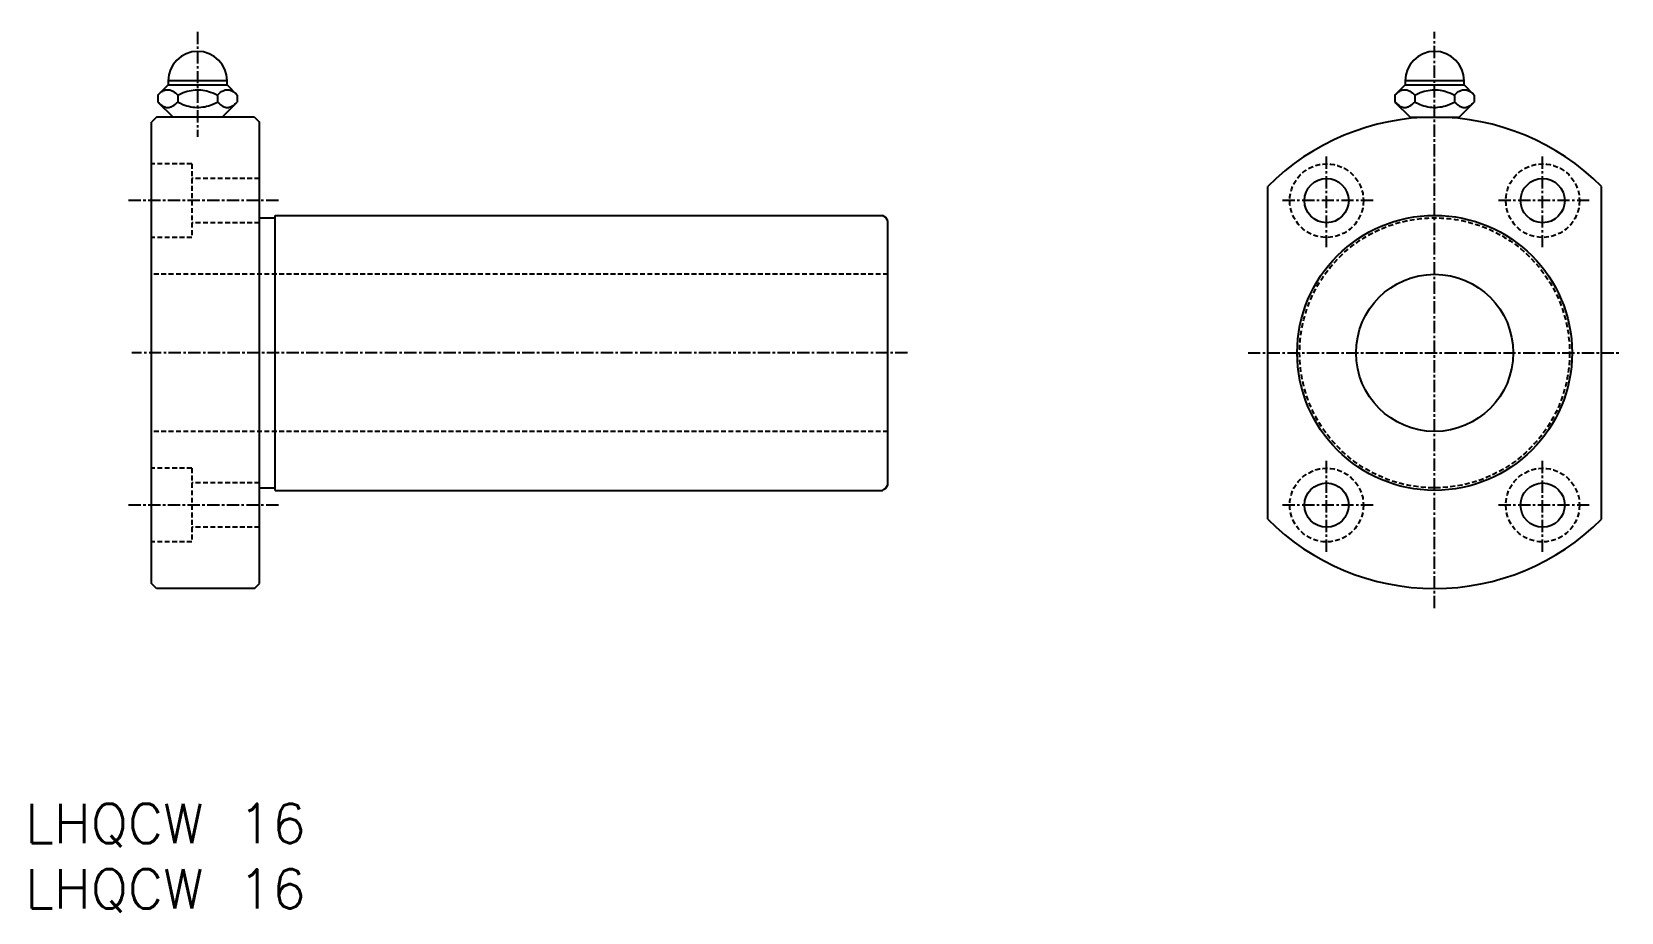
# Model space of a CAD drawing. Extents: x 946 to 1108, y -56 to 33.
import ezdxf

# ---------------------------------------------------------------- set-up
doc = ezdxf.new("R2010")
doc.units = 0
doc.linetypes.add('CENTER', pattern=[2, 1.25, -0.25, 0.25, -0.25])
doc.linetypes.add('DASHED', pattern=[0.75, 0.5, -0.25])
doc.layers.get('0').update_dxf_attribs({"linetype": 'CONTINUOUS'})
doc.layers.add('CENTER', color=1, linetype='CENTER')
doc.styles.get("Standard").update_dxf_attribs({"font": 'txt.shx', "bigfont": 'bigfont.shx'})

msp = doc.modelspace()

# ---------------------------------------------------------------- linework, layer by layer
at = {"color": 7, "linetype": 'CONTINUOUS'}
for p, q in [((959.62, 27.89), (958.57, 26.84)), ((965.62, 28.29), (959.62, 28.29)), ((965.62, 28.29), (959.62, 28.29)), ((959.62, 28.29), (959.62, 27.89)), ((959.62, 27.89), (965.62, 27.89)), ((965.62, 27.89), (965.62, 28.29)), ((966.66, 26.84), (965.62, 27.89)), ((1085.59, 27.89), (1084.55, 26.84)), ((1091.59, 28.29), (1085.59, 28.29)), ((1091.59, 28.29), (1085.59, 28.29)), ((1085.59, 28.29), (1085.59, 27.89)), ((1085.59, 27.89), (1091.59, 27.89)), ((1091.59, 27.89), (1091.59, 28.29)), ((1092.63, 26.84), (1091.59, 27.89)), ((958.57, 26.84), (958.71, 26.97)), ((958.57, 26.84), (958.57, 26.13)), ((958.57, 26.13), (958.71, 26)), ((958.57, 26.13), (960.12, 24.59)), ((958.71, 26.97), (958.85, 27.09)), ((958.71, 26), (958.85, 25.88)), ((958.85, 27.09), (958.99, 27.19)), ((958.99, 27.19), (959.09, 27.25)), ((959.09, 27.25), (959.18, 27.29)), ((959.18, 27.29), (959.27, 27.33)), ((959.27, 27.33), (959.36, 27.36)), ((959.36, 27.36), (959.46, 27.38)), ((959.46, 27.38), (959.54, 27.38)), ((959.54, 27.38), (959.62, 27.38)), ((959.62, 27.38), (959.7, 27.38)), ((959.7, 27.38), (959.78, 27.36)), ((959.78, 27.36), (959.86, 27.34)), ((959.86, 27.34), (959.95, 27.31)), ((959.95, 27.31), (960.03, 27.27)), ((960.03, 27.27), (960.11, 27.23)), ((960.11, 27.23), (960.23, 27.15)), ((960.23, 27.15), (960.36, 27.06)), ((960.23, 25.82), (960.36, 25.91)), ((960.36, 27.06), (960.48, 26.96)), ((960.36, 25.91), (960.48, 26.01)), ((960.48, 26.96), (960.59, 26.84)), ((960.48, 26.01), (960.59, 26.13)), ((960.59, 26.84), (960.87, 26.98)), ((960.59, 26.84), (960.59, 26.13)), ((960.59, 26.13), (960.86, 26)), ((960.86, 26), (961.13, 25.89)), ((960.87, 26.98), (961.16, 27.09)), ((961.16, 27.09), (961.35, 27.16)), ((961.35, 27.16), (961.55, 27.23)), ((961.55, 27.23), (961.75, 27.28)), ((961.75, 27.28), (961.95, 27.32)), ((961.95, 27.32), (962.16, 27.35)), ((962.16, 27.35), (962.36, 27.38)), ((962.36, 27.38), (962.57, 27.38)), ((962.57, 27.38), (962.77, 27.38)), ((962.77, 27.38), (962.96, 27.37)), ((962.96, 27.37), (963.16, 27.34)), ((963.16, 27.34), (963.36, 27.31)), ((963.36, 27.31), (963.55, 27.26)), ((963.55, 27.26), (963.74, 27.21)), ((963.74, 27.21), (963.93, 27.15)), ((963.93, 27.15), (964.17, 27.06)), ((963.93, 25.82), (964.17, 25.91)), ((964.17, 27.06), (964.4, 26.95)), ((964.17, 25.91), (964.4, 26.02)), ((964.4, 26.95), (964.64, 26.84)), ((964.4, 26.02), (964.64, 26.13)), ((964.64, 26.84), (964.74, 26.94)), ((964.64, 26.84), (964.64, 26.13)), ((964.64, 26.13), (964.77, 26)), ((964.74, 26.94), (964.84, 27.03)), ((964.77, 26), (964.91, 25.88)), ((964.84, 27.03), (964.95, 27.12)), ((964.95, 27.12), (965.06, 27.19)), ((965.06, 27.19), (965.13, 27.24)), ((965.12, 24.59), (966.66, 26.13)), ((965.13, 27.24), (965.21, 27.28)), ((965.21, 27.28), (965.28, 27.31)), ((965.28, 27.31), (965.36, 27.34)), ((965.36, 27.34), (965.44, 27.36)), ((965.44, 27.36), (965.52, 27.38)), ((965.52, 27.38), (965.6, 27.38)), ((965.6, 27.38), (965.68, 27.38)), ((965.68, 27.38), (965.76, 27.38)), ((965.76, 27.38), (965.84, 27.36)), ((965.84, 27.36), (965.93, 27.34)), ((965.93, 27.34), (966.01, 27.31)), ((966.01, 27.31), (966.09, 27.27)), ((966.09, 27.27), (966.17, 27.23)), ((966.17, 27.23), (966.23, 27.19)), ((966.23, 27.19), (966.3, 27.15)), ((966.3, 27.15), (966.42, 27.06)), ((966.3, 25.82), (966.42, 25.91)), ((966.42, 27.06), (966.54, 26.96)), ((966.42, 25.91), (966.54, 26.01)), ((966.54, 26.96), (966.66, 26.84)), ((966.54, 26.01), (966.66, 26.13)), ((966.66, 26.84), (966.66, 26.13)), ((1084.55, 26.84), (1084.69, 26.97)), ((1084.55, 26.84), (1084.55, 26.13)), ((1084.55, 26.13), (1084.69, 26)), ((1084.55, 26.13), (1086.09, 24.59)), ((1084.69, 26.97), (1084.83, 27.09)), ((1084.69, 26), (1084.83, 25.88)), ((1084.83, 27.09), (1084.97, 27.19)), ((1084.97, 27.19), (1085.06, 27.25)), ((1085.06, 27.25), (1085.15, 27.29)), ((1085.15, 27.29), (1085.24, 27.33)), ((1085.24, 27.33), (1085.34, 27.36)), ((1085.34, 27.36), (1085.43, 27.38)), ((1085.43, 27.38), (1085.51, 27.38)), ((1085.51, 27.38), (1085.59, 27.38)), ((1085.59, 27.38), (1085.68, 27.38)), ((1085.68, 27.38), (1085.76, 27.36)), ((1085.76, 27.36), (1085.84, 27.34)), ((1085.84, 27.34), (1085.92, 27.31)), ((1085.92, 27.31), (1086, 27.27)), ((1086, 27.27), (1086.08, 27.23)), ((1086.08, 27.23), (1086.21, 27.15)), ((1086.21, 27.15), (1086.33, 27.06)), ((1086.21, 25.82), (1086.33, 25.91)), ((1086.33, 27.06), (1086.45, 26.96)), ((1086.33, 25.91), (1086.45, 26.01)), ((1086.45, 26.96), (1086.57, 26.84)), ((1086.45, 26.01), (1086.57, 26.13)), ((1086.57, 26.84), (1086.85, 26.98)), ((1086.57, 26.84), (1086.57, 26.13)), ((1086.57, 26.13), (1086.83, 26)), ((1086.83, 26), (1087.1, 25.89)), ((1086.85, 26.98), (1087.13, 27.09)), ((1087.13, 27.09), (1087.33, 27.16)), ((1087.33, 27.16), (1087.52, 27.23)), ((1087.52, 27.23), (1087.72, 27.28)), ((1087.72, 27.28), (1087.93, 27.32)), ((1087.93, 27.32), (1088.13, 27.35)), ((1088.13, 27.35), (1088.34, 27.38)), ((1088.34, 27.38), (1088.54, 27.38)), ((1088.54, 27.38), (1088.74, 27.38)), ((1088.74, 27.38), (1088.94, 27.37)), ((1088.94, 27.37), (1089.14, 27.34)), ((1089.14, 27.34), (1089.33, 27.31)), ((1089.33, 27.31), (1089.53, 27.26)), ((1089.53, 27.26), (1089.72, 27.21)), ((1089.72, 27.21), (1089.9, 27.15)), ((1089.9, 27.15), (1090.14, 27.06)), ((1089.9, 25.82), (1090.14, 25.91)), ((1090.14, 27.06), (1090.38, 26.95)), ((1090.14, 25.91), (1090.38, 26.02)), ((1090.38, 26.95), (1090.61, 26.84)), ((1090.38, 26.02), (1090.61, 26.13)), ((1090.61, 26.84), (1090.71, 26.94)), ((1090.61, 26.84), (1090.61, 26.13)), ((1090.61, 26.13), (1090.75, 26)), ((1090.71, 26.94), (1090.82, 27.03)), ((1090.75, 26), (1090.89, 25.88)), ((1090.82, 27.03), (1090.92, 27.12)), ((1090.92, 27.12), (1091.03, 27.19)), ((1091.03, 27.19), (1091.11, 27.24)), ((1091.09, 24.59), (1092.63, 26.13)), ((1091.11, 27.24), (1091.18, 27.28)), ((1091.18, 27.28), (1091.26, 27.31)), ((1091.26, 27.31), (1091.34, 27.34)), ((1091.34, 27.34), (1091.42, 27.36)), ((1091.42, 27.36), (1091.49, 27.38)), ((1091.49, 27.38), (1091.57, 27.38)), ((1091.57, 27.38), (1091.66, 27.38)), ((1091.66, 27.38), (1091.74, 27.38)), ((1091.74, 27.38), (1091.82, 27.36)), ((1091.82, 27.36), (1091.9, 27.34)), ((1091.9, 27.34), (1091.98, 27.31)), ((1091.98, 27.31), (1092.06, 27.27)), ((1092.06, 27.27), (1092.15, 27.23)), ((1092.15, 27.23), (1092.21, 27.19)), ((1092.21, 27.19), (1092.27, 27.15)), ((1092.27, 27.15), (1092.39, 27.06)), ((1092.27, 25.82), (1092.39, 25.91)), ((1092.39, 27.06), (1092.51, 26.96)), ((1092.39, 25.91), (1092.51, 26.01)), ((1092.51, 26.96), (1092.63, 26.84)), ((1092.51, 26.01), (1092.63, 26.13)), ((1092.63, 26.84), (1092.63, 26.13)), ((958.42, 24.59), (957.92, 24.09)), ((968.42, 24.59), (958.42, 24.59)), ((958.85, 25.88), (958.99, 25.78)), ((958.99, 25.78), (959.09, 25.72)), ((959.09, 25.72), (959.18, 25.68)), ((959.18, 25.68), (959.27, 25.64)), ((959.27, 25.64), (959.36, 25.61)), ((959.36, 25.61), (959.46, 25.59)), ((959.46, 25.59), (959.54, 25.59)), ((959.54, 25.59), (959.62, 25.59)), ((959.62, 25.59), (959.7, 25.59)), ((959.7, 25.59), (959.78, 25.61)), ((959.78, 25.61), (959.86, 25.63)), ((959.86, 25.63), (959.95, 25.66)), ((959.95, 25.66), (960.03, 25.7)), ((960.03, 25.7), (960.11, 25.74)), ((960.11, 25.74), (960.23, 25.82)), ((961.13, 25.89), (961.32, 25.82)), ((961.32, 25.82), (961.52, 25.75)), ((961.52, 25.75), (961.72, 25.7)), ((961.72, 25.7), (961.93, 25.65)), ((961.93, 25.65), (962.14, 25.62)), ((962.14, 25.62), (962.34, 25.6)), ((962.34, 25.6), (962.55, 25.59)), ((962.55, 25.59), (962.75, 25.59)), ((962.75, 25.59), (962.95, 25.6)), ((962.95, 25.6), (963.15, 25.63)), ((963.15, 25.63), (963.35, 25.66)), ((963.35, 25.66), (963.54, 25.71)), ((963.54, 25.71), (963.74, 25.76)), ((963.74, 25.76), (963.93, 25.82)), ((964.91, 25.88), (965.06, 25.78)), ((965.06, 25.78), (965.15, 25.72)), ((965.15, 25.72), (965.24, 25.68)), ((965.24, 25.68), (965.33, 25.64)), ((965.33, 25.64), (965.43, 25.61)), ((965.43, 25.61), (965.52, 25.59)), ((965.52, 25.59), (965.6, 25.59)), ((965.6, 25.59), (965.68, 25.59)), ((965.68, 25.59), (965.76, 25.59)), ((965.76, 25.59), (965.84, 25.61)), ((965.84, 25.61), (965.93, 25.63)), ((965.93, 25.63), (966.01, 25.66)), ((966.01, 25.66), (966.09, 25.7)), ((966.09, 25.7), (966.17, 25.74)), ((966.17, 25.74), (966.3, 25.82)), ((968.42, 24.59), (968.92, 24.09)), ((1084.83, 25.88), (1084.97, 25.78)), ((1084.97, 25.78), (1085.06, 25.72)), ((1085.06, 25.72), (1085.15, 25.68)), ((1085.15, 25.68), (1085.24, 25.64)), ((1085.24, 25.64), (1085.34, 25.61)), ((1085.34, 25.61), (1085.43, 25.59)), ((1085.43, 25.59), (1085.51, 25.59)), ((1085.51, 25.59), (1085.59, 25.59)), ((1085.59, 25.59), (1085.68, 25.59)), ((1085.68, 25.59), (1085.76, 25.61)), ((1085.76, 25.61), (1085.84, 25.63)), ((1085.84, 25.63), (1085.92, 25.66)), ((1085.92, 25.66), (1086, 25.7)), ((1086, 25.7), (1086.08, 25.74)), ((1086.08, 25.74), (1086.21, 25.82)), ((1086.09, 24.59), (1091.09, 24.59)), ((1086.09, 24.59), (1086.09, 24.45)), ((1086.49, 24.59), (1086.49, 24.49)), ((1087.1, 25.89), (1087.3, 25.82)), ((1087.3, 25.82), (1087.5, 25.75)), ((1087.5, 25.75), (1087.7, 25.7)), ((1087.7, 25.7), (1087.9, 25.65)), ((1087.9, 25.65), (1088.11, 25.62)), ((1088.11, 25.62), (1088.32, 25.6)), ((1088.32, 25.6), (1088.53, 25.59)), ((1088.53, 25.59), (1088.73, 25.59)), ((1088.73, 25.59), (1088.92, 25.6)), ((1088.92, 25.6), (1089.12, 25.63)), ((1089.12, 25.63), (1089.32, 25.66)), ((1089.32, 25.66), (1089.52, 25.71)), ((1089.52, 25.71), (1089.71, 25.76)), ((1089.71, 25.76), (1089.9, 25.82)), ((1090.69, 24.59), (1090.69, 24.49)), ((1090.89, 25.88), (1091.03, 25.78)), ((1091.03, 25.78), (1091.12, 25.72)), ((1091.09, 24.45), (1091.09, 24.59)), ((1091.12, 25.72), (1091.21, 25.68)), ((1091.21, 25.68), (1091.31, 25.64)), ((1091.31, 25.64), (1091.4, 25.61)), ((1091.4, 25.61), (1091.49, 25.59)), ((1091.49, 25.59), (1091.58, 25.59)), ((1091.58, 25.59), (1091.66, 25.59)), ((1091.66, 25.59), (1091.74, 25.59)), ((1091.74, 25.59), (1091.82, 25.61)), ((1091.82, 25.61), (1091.9, 25.63)), ((1091.9, 25.63), (1091.98, 25.66)), ((1091.98, 25.66), (1092.07, 25.7)), ((1092.07, 25.7), (1092.15, 25.74)), ((1092.15, 25.74), (1092.27, 25.82)), ((957.92, -22.91), (957.92, 24.09)), ((968.92, -22.91), (968.92, 24.09)), ((1071.59, -16.36), (1071.59, 17.53)), ((1105.59, -16.36), (1105.59, 17.53)), ((970.52, 14.59), (1032.37, 14.59)), ((970.52, -13.41), (970.52, 14.59)), ((968.92, 14.34), (970.52, 14.34)), ((1032.92, -12.87), (1032.92, 14.04)), ((968.92, -13.16), (970.52, -13.16)), ((970.52, -13.41), (1032.37, -13.41)), ((984.54, -13.41), (984.54, -13.41)), ((1000.17, -13.41), (1000.17, -13.41)), ((958.42, -23.41), (957.92, -22.91)), ((968.42, -23.41), (958.42, -23.41)), ((968.42, -23.41), (968.92, -22.91))]:
    msp.add_line(p, q, dxfattribs=at)
at = {"color": 3, "linetype": 'DASHED'}
for p, q in [((962.02, 19.84), (957.92, 19.84)), ((962.02, 19.84), (962.02, 12.34)), ((968.92, 18.34), (962.02, 18.34)), ((968.92, 13.84), (962.02, 13.84)), ((962.02, 12.34), (957.92, 12.34)), ((1032.92, 8.59), (957.92, 8.59)), ((1032.92, -7.41), (957.92, -7.41)), ((962.02, -11.16), (957.92, -11.16)), ((962.02, -11.16), (962.02, -18.66)), ((968.92, -12.66), (962.02, -12.66)), ((968.92, -17.16), (962.02, -17.16)), ((962.02, -18.66), (957.92, -18.66))]:
    msp.add_line(p, q, dxfattribs=at)
for centre, radius in [((1077.59, 16.09), 3.75), ((1099.59, 16.09), 3.75), ((1088.59, 0.59), 13.75), ((1077.59, -14.91), 3.75), ((1099.59, -14.91), 3.75)]:
    msp.add_circle(centre, radius, dxfattribs=at)
at = {"color": 7, "linetype": 'CONTINUOUS'}
for centre, radius in [((1077.59, 16.09), 2.25), ((1099.59, 16.09), 2.25), ((1088.59, 0.59), 14), ((1088.59, 0.59), 8), ((1077.59, -14.91), 2.25), ((1099.59, -14.91), 2.25)]:
    msp.add_circle(centre, radius, dxfattribs=at)
for centre, radius, start, end in [((962.62, 28.29), 3, 0, 180), ((1088.59, 28.29), 3, 0, 180), ((1088.59, 0.59), 24, 44.9005, 135.0995), ((1031.77, 13.44), 1.3, 27.7958, 62.2042), ((1031.77, -12.26), 1.3, 297.7958, 332.2042), ((1088.59, 0.59), 24, 224.9005, 315.0995)]:
    msp.add_arc(centre, radius, start, end, dxfattribs=at)
at = {"layer": 'CENTER', "color": 1, "linetype": 'CENTER'}
for p, q in [((962.62, 33.29), (962.62, 22.59)), ((1088.59, -25.41), (1088.59, 33.29)), ((1077.59, 11.34), (1077.59, 20.84)), ((1099.59, 11.34), (1099.59, 20.84)), ((970.84, 16.09), (955.57, 16.09)), ((1082.34, 16.09), (1072.84, 16.09)), ((1104.34, 16.09), (1094.84, 16.09)), ((1034.92, 0.59), (955.92, 0.59)), ((1069.59, 0.59), (1107.59, 0.59)), ((1077.59, -19.66), (1077.59, -10.16)), ((1099.59, -19.66), (1099.59, -10.16)), ((970.84, -14.91), (955.57, -14.91)), ((1082.34, -14.91), (1072.84, -14.91)), ((1104.34, -14.91), (1094.84, -14.91))]:
    msp.add_line(p, q, dxfattribs=at)

# ---------------------------------------------------------------- texts
at = {"color": 7, "linetype": 'CONTINUOUS'}
for p in [(945.05, -49.33), (945.05, -55.99)]:
    msp.add_text('LHQCW 16', height=4, dxfattribs=at).set_placement(p)

doc.saveas('drawing.dxf')
